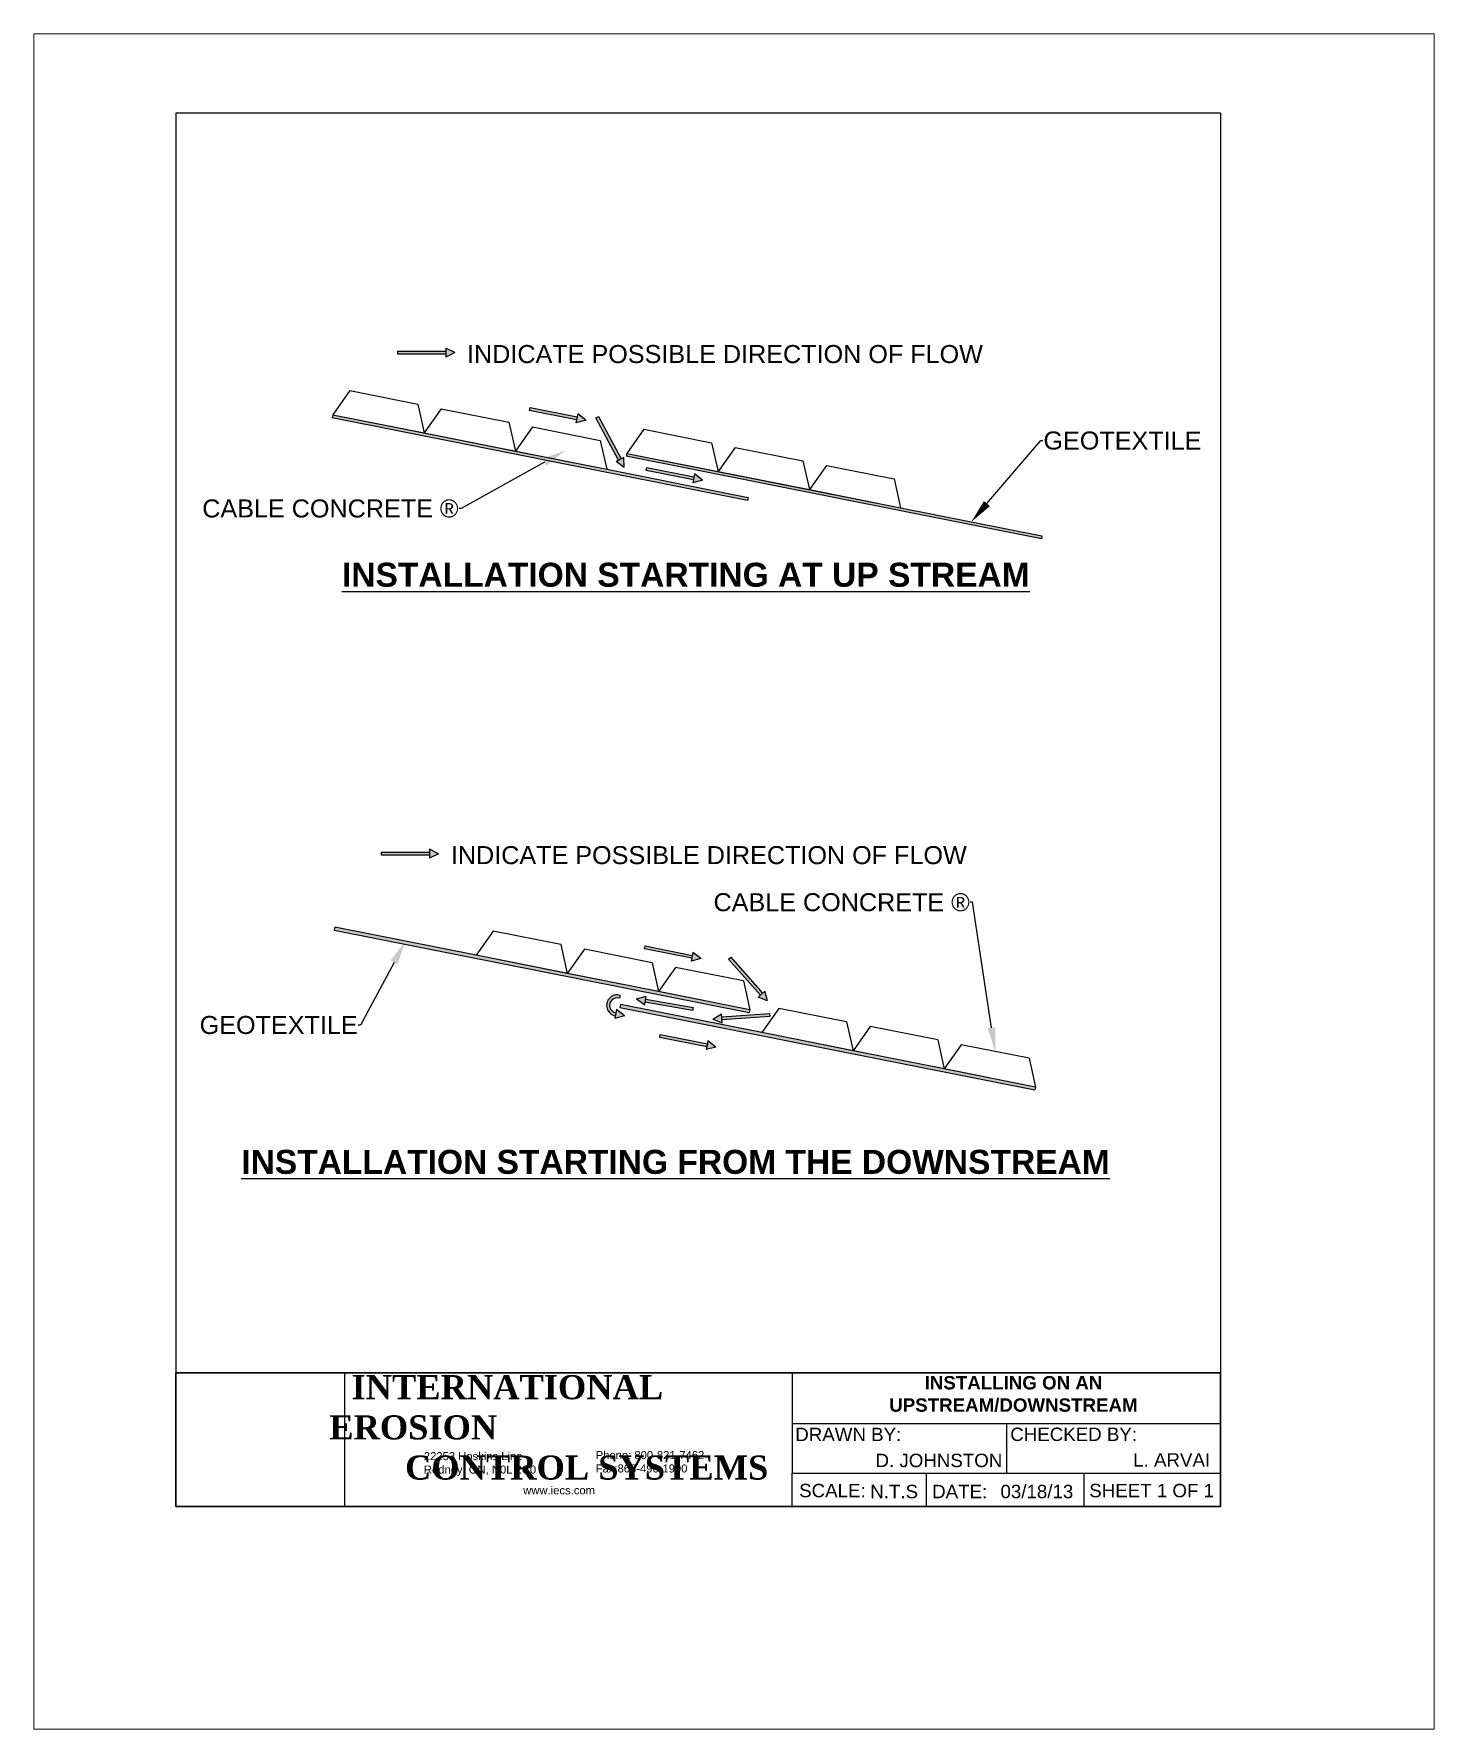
# Paper-space layout 'Layout1' of a CAD drawing. Header units: inches. Extents: x -1 to 9.5, y -1.6 to 11.
# The model-space entities are those that its viewports show. They can reach past a viewport. Long polylines and large blocks are cut down to what shows.
import ezdxf
from ezdxf import colors
from ezdxf.entities.mleader import LeaderData, LeaderLine
from ezdxf.math import Vec2, Vec3

# ---------------------------------------------------------------- set-up
doc = ezdxf.new("R2010")
doc.units = ezdxf.units.IN
doc.header["$MEASUREMENT"] = 0
doc.linetypes.add('HIDDEN', pattern=[0.375, 0.25, -0.125])
doc.styles.get("Standard").update_dxf_attribs({"font": 'arial.ttf'})

# ---------------------------------------------------------------- blocks, each defined once
blk = doc.blocks.new('IECS')
for p, q in [((0, 0), (0, -10.4)), ((7.8, 0), (0, 0)), ((7.8, 0), (7.8, -10.4)), ((7.8, -9.4), (0, -9.401)), ((0, -10.4), (0, -9.4)), ((0, -9.4), (7.8, -9.4)), ((0, -9.401), (1.259, -9.401)), ((1.259, -9.401), (1.259, -10.4)), ((4.602, -9.4), (4.602, -9.78)), ((7.8, -10.4), (7.8, -9.4)), ((7.8, -9.4), (7.8, -10.4)), ((4.602, -9.78), (4.602, -10.15)), ((4.602, -9.78), (7.8, -9.78)), ((6.201, -9.78), (6.201, -10.15)), ((4.602, -10.4), (4.602, -10.15)), ((4.602, -10.15), (5.602, -10.15)), ((4.602, -10.15), (7.8, -10.15)), ((5.602, -10.15), (6.779, -10.15)), ((5.602, -10.15), (5.602, -10.4)), ((6.779, -10.15), (6.779, -10.4)), ((0, -10.4), (7.8, -10.4)), ((1.259, -10.4), (0, -10.4)), ((7.8, -10.4), (0, -10.4))]:
    blk.add_line(p, q)
at = {"attachment_point": 1}
for s, width, insert, char_height in [('\\pi0.16612;{\\fBatang|b1|i0|c0|p18;INTERNATIONAL EROSION \\P\\pi0.56548;CONTROL SYSTEMS}', 3.54923, (1.146, -9.418), 0.18), ('\\pi1.7748;{\\fArial|b1|i0|c0|p34;\\H0.66667x;INSTALLING ON AN \\P\\pi1.5105;UPSTREAM/DOWNSTREAM\\H1.5x; }', 4.85594, (3.816, -9.425), 0.15), ('DRAWN BY:', 0.85092, (4.625, -9.811), 0.1), ('CHECKED BY:', 0.96751, (6.23, -9.81), 0.1), ('22253 Hoskins Line \\PRodney, ON, N0L 2C0', 0.90304, (1.852, -9.993), 0.06), ('Phone: 800-821-7462\\PFax:866-496-1990', 0.89888, (3.135, -9.985), 0.06), ('D. JOHNSTON', 1.07349, (5.224, -10.005), 0.1), ('L. ARVAI', 0.60228, (7.148, -10.001), 0.1), ('SCALE:', 0.1721, (4.654, -10.23), 0.1), ('N.T.S', 0.17927, (5.185, -10.237), 0.1), ('DATE:', 0.09322, (5.647, -10.237), 0.1), ('03/18/13', 0.4446, (6.157, -10.237), 0.1), ('SHEET 1 OF 1', 1.28361, (6.82, -10.23), 0.1)]:
    blk.add_mtext_dynamic_manual_height_columns(s, width=width, gutter_width=1, heights=[0], dxfattribs=dict(at, insert=insert, char_height=char_height))
at = {"linetype": 'HIDDEN', "insert": (2.594, -10.248), "char_height": 0.06, "attachment_point": 1}
blk.add_mtext_dynamic_manual_height_columns('www.iecs.com', width=0.63843, gutter_width=1, heights=[0], dxfattribs=at)

msp = doc.modelspace()

# ---------------------------------------------------------------- hatches: boundary and pattern name
h = msp.add_hatch(color=256)
h.dxf.hatch_style = 1
h.paths.add_polyline_path([(24.42, 93.42), (24.42, 93.92), (16.42, 93.92), (16.42, 93.42)])
h.paths.add_polyline_path([(24.42, 92.92), (25.92, 93.67), (24.42, 94.42)])
h = msp.add_hatch()
h.set_pattern_fill('ANSI38', color=256, scale=5)
h.paths.add_polyline_path([(74.68, 69.07), (74.77, 69.56), (51.24, 74.24), (5.63, 83.31), (5.53, 82.82)])
h.paths.add_polyline_path([(123.62, 62.65), (123.72, 63.14), (100.18, 67.82), (54.57, 76.89), (54.48, 76.4)])
h.paths.add_polyline_path([(29.47, -6.67), (5.93, -1.99), (5.83, -2.48), (74.98, -16.23), (75.08, -15.74)])
h.paths.add_polyline_path([(77.05, -19.54), (53.51, -14.86), (53.41, -15.35), (122.56, -29.1), (122.65, -28.61)])
h = msp.add_hatch(color=256)
h.dxf.hatch_style = 1
h.paths.add_polyline_path([(46.31, 82.97), (38.46, 84.53), (38.36, 84.04), (46.21, 82.48)])
h.paths.add_polyline_path([(46.41, 83.46), (46.11, 81.99), (47.73, 82.43)])
h.paths.add_polyline_path([(49.88, 83.04), (49.44, 82.81), (53.22, 75.76), (53.66, 75.99)])
h.paths.add_polyline_path([(54.11, 76.23), (52.78, 75.52), (54.15, 74.55)])
h.paths.add_polyline_path([(57.92, 74.54), (57.82, 74.05), (65.66, 72.49), (65.76, 72.98)])
h.paths.add_polyline_path([(65.86, 73.47), (65.57, 72), (67.18, 72.44)])
h.paths.add_polyline_path([(65.49, -6.69), (57.65, -5.13), (57.55, -5.62), (65.4, -7.18)])
h.paths.add_polyline_path([(65.59, -6.2), (65.3, -7.67), (66.92, -7.23)])
h.paths.add_polyline_path([(71.9, -6.97), (71.53, -7.3), (76.82, -13.3), (77.19, -12.97)])
h.paths.add_polyline_path([(77.57, -12.64), (76.44, -13.63), (78, -14.26)])
h.paths.add_polyline_path([(78.41, -16.88), (78.37, -16.38), (70.39, -16.95), (70.43, -17.45)])
h.paths.add_polyline_path([(70.36, -16.45), (68.91, -17.3), (70.46, -17.94)])
h.paths.add_polyline_path([(57.73, -13.97), (57.65, -14.46), (65.52, -15.86), (65.61, -15.36)])
h.paths.add_polyline_path([(57.82, -13.48), (56.21, -13.95), (57.56, -14.95)])
h.paths.add_polyline_path([(53.34, -13.84), (53.49, -13.36, 1.067467), (52.66, -16.74), (52.71, -16.47), (52.75, -16.25, -1.068616)])
h.paths.add_polyline_path([(52.85, -15.73), (52.57, -17.21), (54.18, -16.75)])
h.paths.add_polyline_path([(60.15, -19.85), (60.06, -20.34), (67.9, -21.9), (68, -21.41)])
h.paths.add_polyline_path([(68.1, -20.92), (67.81, -22.39), (69.42, -21.95)])
h = msp.add_hatch(color=256)
h.dxf.hatch_style = 1
h.paths.add_polyline_path([(21.73, 9.99), (21.73, 10.49), (13.73, 10.49), (13.73, 9.99)])
h.paths.add_polyline_path([(21.73, 9.49), (23.23, 10.24), (21.73, 10.99)])

# ---------------------------------------------------------------- linework, layer by layer
for p, q in [((16.42, 93.92), (24.42, 93.92)), ((16.42, 93.42), (16.42, 93.92)), ((24.42, 93.42), (16.42, 93.42)), ((24.42, 94.42), (24.42, 92.92)), ((25.92, 93.67), (24.42, 94.42)), ((24.42, 93.92), (24.42, 93.42)), ((25.92, 93.67), (24.42, 92.92)), ((8.47, 87.34), (5.63, 83.31)), ((8.47, 87.34), (19.75, 85.1)), ((19.75, 85.1), (20.83, 80.29)), ((5.63, 83.31), (5.53, 82.82)), ((74.68, 69.07), (5.53, 82.82)), ((5.63, 83.31), (20.83, 80.29)), ((5.63, 83.31), (51.24, 74.24)), ((23.67, 84.31), (20.83, 80.29)), ((23.67, 84.31), (34.95, 82.07)), ((34.95, 82.07), (36.03, 77.27)), ((38.36, 84.04), (38.46, 84.53)), ((46.21, 82.48), (38.36, 84.04)), ((38.46, 84.53), (46.31, 82.97)), ((46.41, 83.46), (46.11, 81.99)), ((47.73, 82.43), (46.11, 81.99)), ((46.31, 82.97), (46.21, 82.48)), ((47.73, 82.43), (46.41, 83.46)), ((49.44, 82.81), (49.88, 83.04)), ((53.22, 75.76), (49.44, 82.81)), ((49.88, 83.04), (53.66, 75.99)), ((20.83, 80.29), (36.03, 77.27)), ((38.87, 81.29), (36.03, 77.27)), ((38.87, 81.29), (50.15, 79.05)), ((50.15, 79.05), (51.24, 74.24)), ((57.41, 80.92), (54.57, 76.89)), ((57.41, 80.92), (68.69, 78.67)), ((36.03, 77.27), (51.24, 74.24)), ((54.11, 76.23), (52.78, 75.52)), ((54.15, 74.55), (54.11, 76.23)), ((54.57, 76.89), (54.48, 76.4)), ((123.62, 62.65), (54.48, 76.4)), ((54.57, 76.89), (69.78, 73.87)), ((54.57, 76.89), (100.18, 67.82)), ((68.69, 78.67), (69.78, 73.87)), ((72.62, 77.89), (69.78, 73.87)), ((72.62, 77.89), (83.89, 75.65)), ((51.24, 74.24), (74.77, 69.56)), ((54.15, 74.55), (52.78, 75.52)), ((53.66, 75.99), (53.22, 75.76)), ((57.82, 74.05), (57.92, 74.54)), ((65.66, 72.49), (57.82, 74.05)), ((57.92, 74.54), (65.76, 72.98)), ((65.86, 73.47), (65.57, 72)), ((67.18, 72.44), (65.86, 73.47)), ((69.78, 73.87), (84.98, 70.85)), ((83.89, 75.65), (84.98, 70.85)), ((87.82, 74.87), (84.98, 70.85)), ((87.82, 74.87), (99.1, 72.63)), ((67.18, 72.44), (65.57, 72)), ((65.76, 72.98), (65.66, 72.49)), ((84.98, 70.85), (100.18, 67.82)), ((99.1, 72.63), (100.18, 67.82)), ((74.77, 69.56), (74.68, 69.07)), ((100.18, 67.82), (123.72, 63.14)), ((123.72, 63.14), (123.62, 62.65)), ((13.73, 10.49), (21.73, 10.49)), ((13.73, 9.99), (13.73, 10.49)), ((21.73, 9.99), (13.73, 9.99)), ((21.73, 10.99), (21.73, 9.49)), ((23.23, 10.24), (21.73, 10.99)), ((21.73, 10.49), (21.73, 9.99)), ((23.23, 10.24), (21.73, 9.49)), ((5.93, -1.99), (5.83, -2.48)), ((5.83, -2.48), (74.98, -16.23)), ((29.47, -6.67), (5.93, -1.99)), ((32.31, -2.65), (29.47, -6.67)), ((43.59, -4.89), (32.31, -2.65)), ((43.59, -4.89), (44.67, -9.7)), ((57.55, -5.62), (57.65, -5.13)), ((65.4, -7.18), (57.55, -5.62)), ((57.65, -5.13), (65.49, -6.69)), ((44.67, -9.7), (29.47, -6.67)), ((75.08, -15.74), (29.47, -6.67)), ((47.51, -5.67), (44.67, -9.7)), ((58.79, -7.92), (47.51, -5.67)), ((58.79, -7.92), (59.87, -12.72)), ((65.59, -6.2), (65.3, -7.67)), ((66.92, -7.23), (65.3, -7.67)), ((65.49, -6.69), (65.4, -7.18)), ((66.92, -7.23), (65.59, -6.2)), ((71.53, -7.3), (71.9, -6.97)), ((76.82, -13.3), (71.53, -7.3)), ((71.9, -6.97), (77.19, -12.97)), ((59.87, -12.72), (44.67, -9.7)), ((62.71, -8.7), (59.87, -12.72)), ((73.99, -10.94), (62.71, -8.7)), ((73.99, -10.94), (75.08, -15.74)), ((53.49, -13.36), (53.34, -13.84)), ((56.21, -13.95), (57.82, -13.48)), ((56.21, -13.95), (57.56, -14.95)), ((57.56, -14.95), (57.82, -13.48)), ((57.73, -13.97), (65.61, -15.36)), ((75.08, -15.74), (59.87, -12.72)), ((77.57, -12.64), (76.44, -13.63)), ((78, -14.26), (76.44, -13.63)), ((77.19, -12.97), (76.82, -13.3)), ((78, -14.26), (77.57, -12.64)), ((52.85, -15.73), (52.57, -17.21)), ((54.18, -16.75), (52.57, -17.21)), ((52.75, -16.25), (52.66, -16.74)), ((54.18, -16.75), (52.85, -15.73)), ((53.51, -14.86), (53.41, -15.35)), ((53.41, -15.35), (122.56, -29.1)), ((77.05, -19.54), (53.51, -14.86)), ((65.52, -15.86), (57.65, -14.46)), ((65.61, -15.36), (65.52, -15.86)), ((68.91, -17.3), (70.36, -16.45)), ((70.46, -17.94), (70.36, -16.45)), ((70.39, -16.95), (78.37, -16.38)), ((78.41, -16.88), (70.43, -17.45)), ((75.08, -15.74), (74.98, -16.23)), ((79.89, -15.52), (77.05, -19.54)), ((78.37, -16.38), (78.41, -16.88)), ((91.17, -17.76), (79.89, -15.52)), ((68.91, -17.3), (70.46, -17.94)), ((70.43, -17.45), (70.39, -16.95)), ((92.25, -22.56), (77.05, -19.54)), ((122.65, -28.61), (77.05, -19.54)), ((91.17, -17.76), (92.25, -22.56)), ((95.09, -18.54), (92.25, -22.56)), ((106.37, -20.78), (95.09, -18.54)), ((60.06, -20.34), (60.15, -19.85)), ((67.9, -21.9), (60.06, -20.34)), ((60.15, -19.85), (68, -21.41)), ((68.1, -20.92), (67.81, -22.39)), ((69.42, -21.95), (67.81, -22.39)), ((68, -21.41), (67.9, -21.9)), ((69.42, -21.95), (68.1, -20.92)), ((107.45, -25.59), (92.25, -22.56)), ((106.37, -20.78), (107.45, -25.59)), ((110.29, -21.56), (107.45, -25.59)), ((121.57, -23.81), (110.29, -21.56)), ((121.57, -23.81), (122.65, -28.61)), ((122.65, -28.61), (107.45, -25.59)), ((122.65, -28.61), (122.56, -29.1))]:
    msp.add_line(p, q)
for radius in [1.74, 1.24]:
    msp.add_arc((52.96, -15.02), radius, 72.4783, 260.0776)

# ---------------------------------------------------------------- texts
at = {"attachment_point": 1}
for s, width, insert, char_height in [('INDICATE POSSIBLE DIRECTION OF FLOW', 87.2146, (27.97, 94.93), 3), ('{\\fArial|b1|i0|c0|p34;\\LINSTALLATION STARTING AT UP STREAM}', 129.5962, (7.14, 58.68), 4), ('INDICATE POSSIBLE DIRECTION OF FLOW', 87.2146, (25.28, 11.5), 3), ('{\\fArial|b1|i0|c0|p34;\\LINSTALLATION STARTING FROM THE DOWNSTREAM }', 146.6494, (-9.63, -39.07), 4)]:
    msp.add_mtext_dynamic_manual_height_columns(s, width=width, gutter_width=1, heights=[0], dxfattribs=dict(at, insert=insert, char_height=char_height))

# ---------------------------------------------------------------- leaders
ml = msp.add_multileader_mtext('Standard')
ml.set_content('GEOTEXTILE', color=256)
ml.set_leader_properties()
ml.build(insert=Vec2(0, 0))
ml.multileader.update_dxf_attribs({"dogleg_length": 0.36})
ctx = ml.context
ctx.base_point, ctx.char_height, ctx.landing_gap_size, ctx.plane_origin = Vec3(123.88, 79.01), 3, 0.09, Vec3(111.95, 65.48)
notes = []
notes.append((ctx, [(0, (1, 1, 0), (123.52, 79.01), (1, 0), 0.36, [(0, [(111.95, 65.48)], 0, [])])]))
ctx.mtext.insert, ctx.mtext.flow_direction = Vec3(123.97, 80.53), 5
ml = msp.add_multileader_mtext('Standard')
ml.set_content('CABLE CONCRETE ®', color=256)
ml.set_leader_properties()
ml.build(insert=Vec2(0, 0))
ml.multileader.update_dxf_attribs({"dogleg_length": 0.36})
ctx = ml.context
ctx.base_point, ctx.char_height, ctx.landing_gap_size, ctx.plane_origin = Vec3(-16.02, 67.69), 3, 0.09, Vec3(13.36, 83.6)
ctx.text_align_type = 2
notes.append((ctx, [(0, (1, 1, 0), (26.99, 67.69), (-1, 0), 0.36, [(0, [(44.37, 77.4)], 0, [])])]))
ctx.mtext.insert, ctx.mtext.alignment, ctx.mtext.flow_direction = Vec3(26.54, 69.22), 3, 5
ml = msp.add_multileader_mtext('Standard')
ml.set_content('CABLE CONCRETE ®', color=256)
ml.set_leader_properties()
ml.build(insert=Vec2(0, 0))
ml.multileader.update_dxf_attribs({"dogleg_length": 0.36})
ctx = ml.context
ctx.base_point, ctx.char_height, ctx.landing_gap_size, ctx.plane_origin = Vec3(69.12, 2.14), 3, 0.09, Vec3(116.24, -14.01)
ctx.text_align_type = 2
notes.append((ctx, [(0, (1, 1, 0), (112.14, 2.14), (-1, 0), 0.36, [(0, [(115.93, -22.69)], 0, [])])]))
ctx.mtext.insert, ctx.mtext.alignment, ctx.mtext.flow_direction = Vec3(111.69, 3.66), 3, 5
ml = msp.add_multileader_mtext('Standard')
ml.set_content('GEOTEXTILE', color=256)
ml.set_leader_properties()
ml.build(insert=Vec2(0, 0))
ml.multileader.update_dxf_attribs({"dogleg_length": 0.36})
ctx = ml.context
ctx.base_point, ctx.char_height, ctx.landing_gap_size, ctx.plane_origin = Vec3(-16.21, -18.31), 3, 0.09, Vec3(17.7, -4.33)
ctx.text_align_type = 2
notes.append((ctx, [(0, (1, 1, 0), (10.2, -18.31), (-1, 0), 0.36, [(0, [(17.7, -4.33)], 0, [])])]))
ctx.mtext.insert, ctx.mtext.alignment, ctx.mtext.flow_direction = Vec3(9.75, -16.78), 3, 5
for ctx, leaders in notes:
    for number, flags, end, landing, length, lines in leaders:
        leader = LeaderData()
        leader.index, (leader.has_last_leader_line, leader.has_dogleg_vector, leader.attachment_direction) = number, flags
        leader.last_leader_point, leader.dogleg_vector, leader.dogleg_length = Vec3(end), Vec3(landing), length
        for number, points, colour, breaks in lines:
            line = LeaderLine()
            line.index, line.vertices, line.color, line.breaks = number, Vec3.list(points), colors.encode_raw_color(colour), breaks
            leader.lines.append(line)
        ctx.leaders.append(leader)

psp = doc.layouts.get("Layout1")

# ---------------------------------------------------------------- block references
psp.add_blockref('IECS', (0.093, 10.442))

# ---------------------------------------------------------------- viewports
at = {"layer": '0'}
psp.add_viewport(center=(4.261, 4.708), size=(10.454, 12.6532), view_center_point=(72.441, 5.603), view_height=282.2486, dxfattribs=at)

doc.saveas('drawing.dxf')
